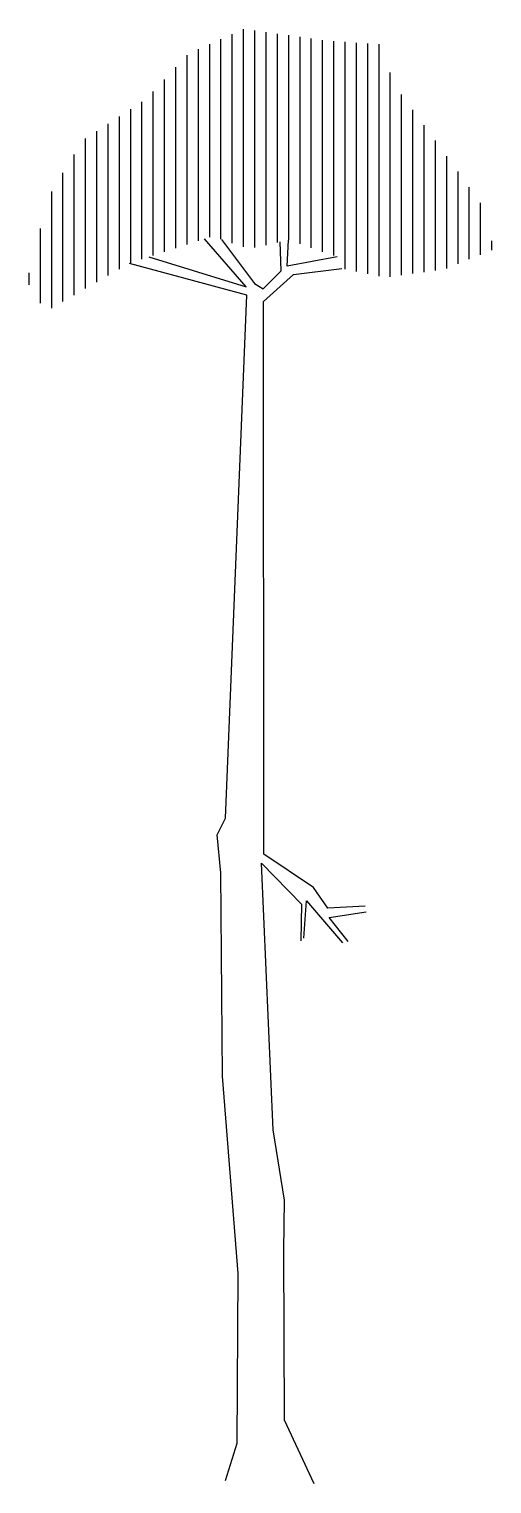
# Model space of a CAD drawing. Extents: x -1.28 to 1.28, y 0 to 8.06.
import ezdxf

# ---------------------------------------------------------------- set-up
doc = ezdxf.new("R2010")
doc.units = 0
doc.header["$LTSCALE"] = 10
doc.header["$MEASUREMENT"] = 0
doc.layers.get('0').update_dxf_attribs({"linetype": 'CONTINUOUS'})

msp = doc.modelspace()

# ---------------------------------------------------------------- linework, layer by layer
for p, q in [((-0.092, 6.8561), (-0.092, 8.063)), ((-0.2795, 6.9097), (-0.2795, 7.9792)), ((-0.217, 6.8986), (-0.217, 8.0072)), ((-0.1545, 6.8774), (-0.1545, 8.0351)), ((-0.0295, 6.8525), (-0.0295, 8.0554)), ((0.033, 6.8665), (0.033, 8.0464)), ((0.0955, 6.8806), (0.0955, 8.0375)), ((0.158, 6.8942), (0.158, 8.0285)), ((0.2205, 6.8727), (0.2205, 8.0196)), ((0.283, 6.8512), (0.283, 8.0106)), ((0.3455, 6.8297), (0.3455, 8.0017)), ((0.408, 6.8081), (0.408, 7.996)), ((0.4705, 6.7337), (0.4705, 7.9918)), ((0.533, 6.7204), (0.533, 7.9876)), ((0.5955, 6.7071), (0.5955, 7.9834)), ((0.658, 6.6938), (0.658, 7.9792)), ((-0.4045, 6.8691), (-0.4045, 7.919)), ((-0.342, 6.8894), (-0.342, 7.9513)), ((-0.467, 6.8488), (-0.467, 7.8516)), ((0.7205, 6.6911), (0.7205, 7.8219)), ((-0.5295, 6.8285), (-0.5295, 7.7842)), ((-0.6545, 6.7879), (-0.6545, 7.6609)), ((-0.592, 6.8082), (-0.592, 7.7168)), ((0.783, 6.6996), (0.783, 7.7014)), ((-0.7795, 6.7334), (-0.7795, 7.5796)), ((-0.717, 6.7676), (-0.717, 7.6202)), ((0.8455, 6.7082), (0.8455, 7.6161)), ((-0.9045, 6.6614), (-0.9045, 7.4983)), ((-0.842, 6.6974), (-0.842, 7.5389)), ((0.908, 6.7167), (0.908, 7.5308)), ((-0.967, 6.6254), (-0.967, 7.4576)), ((0.9705, 6.7253), (0.9705, 7.4454)), ((-1.0295, 6.5894), (-1.0295, 7.3686)), ((1.033, 6.7365), (1.033, 7.3596)), ((-1.092, 6.5534), (-1.092, 7.266)), ((1.0955, 6.7621), (1.0955, 7.2736)), ((1.158, 6.7876), (1.158, 7.1875)), ((-1.1545, 6.5174), (-1.1545, 7.1634)), ((1.2205, 6.8131), (1.2205, 7.1014)), ((-1.217, 6.5441), (-1.217, 6.9591)), ((1.283, 6.8386), (1.283, 6.8899)), ((-1.2795, 6.6468), (-1.2795, 6.7133))]:
    msp.add_line(p, q)
for points in [[(-0.6158, 6.8005), (-0.0768, 6.6354), (-0.3074, 6.9007)], [(-0.2133, 6.8974), (-0.0323, 6.653), (0.0171, 6.6236), (0.116, 6.7236), (0.1107, 6.884)], [(0.4254, 6.8022), (0.1494, 6.7489), (0.1573, 6.8945)], [(-0.1918, 0.023), (-0.1269, 0.2299), (-0.1214, 1.1692), (-0.2087, 2.2619), (-0.2182, 3.3884), (-0.2377, 3.5997), (-0.1916, 3.6916), (-0.073, 6.5882), (-0.7242, 6.7653)], [(0.5818, 3.2035), (0.3749, 3.1928), (0.2951, 3.3078), (0.0195, 3.4921), (0.0189, 6.5542), (0.1844, 6.7029), (0.4526, 6.7376)], [(0.2987, 0.0038), (0.1338, 0.3565), (0.1317, 1.2991), (0.1353, 1.575), (0.0712, 1.9659), (0.0074, 3.4417), (0.2293, 3.2159), (0.2258, 3.0123)], [(0.2411, 3.0276), (0.2567, 3.2345), (0.4557, 3.0011)], [(0.4863, 3.0087), (0.3825, 3.1424), (0.5862, 3.1728)]]:
    msp.add_lwpolyline(points)

doc.saveas('drawing.dxf')
